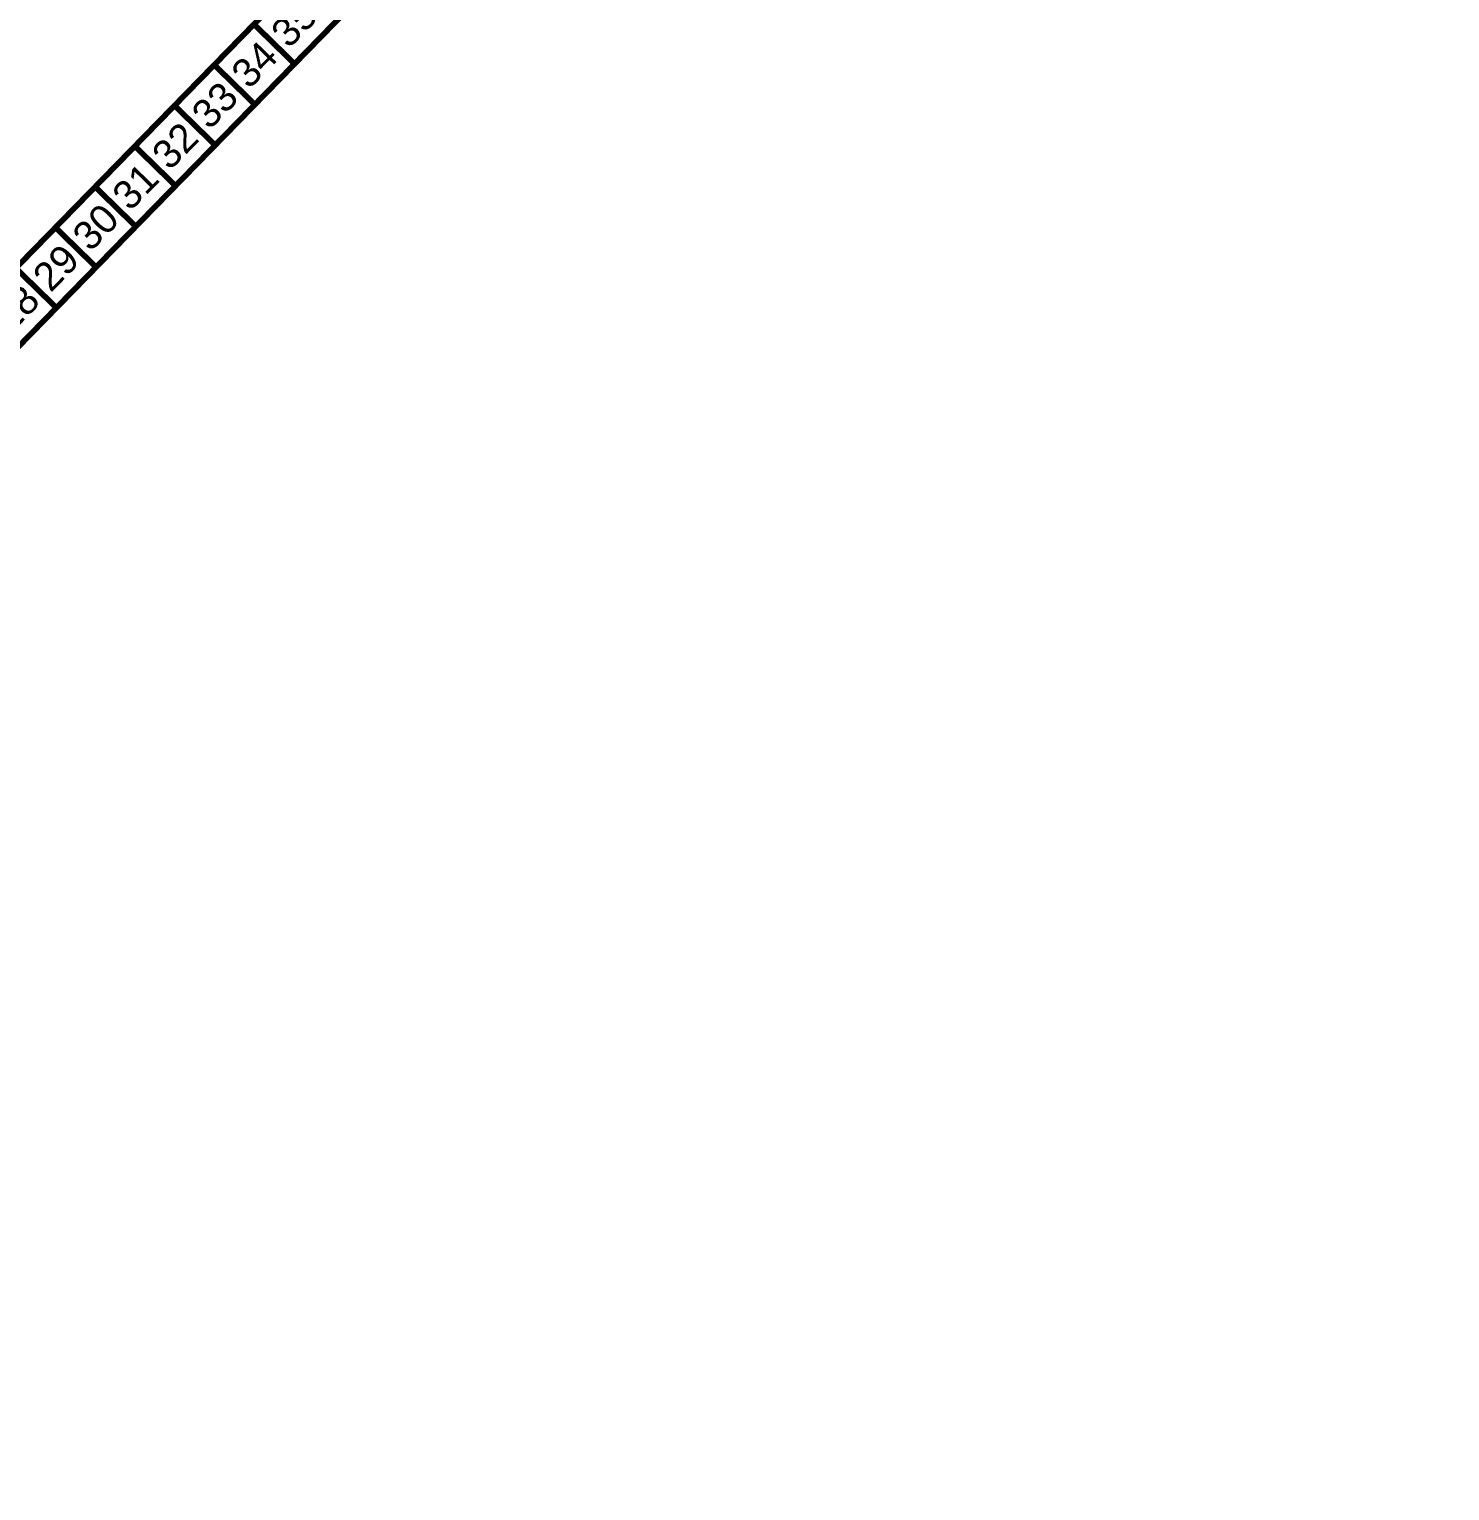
# Model space of a CAD drawing. Header units: feet. Extents: x -15 to 992, y 1644 to 2657.
# Drawn here: x 649.3 to 992.2, y 1643.6 to 1996.4 of the extents above; entities that cross this region are included whole.
import ezdxf
from ezdxf.enums import TextEntityAlignment as Align

# ---------------------------------------------------------------- set-up
doc = ezdxf.new("R2010")
doc.units = ezdxf.units.FT
doc.header["$LTSCALE"] = 30
doc.header["$MEASUREMENT"] = 0
doc.layers.add('BASE', color=7, linetype='Continuous')
doc.layers.add('x500106pst$0$HATCH-DWU', color=251, linetype='Continuous')
doc.styles.add("L200'", font='ARIAL.TTF', dxfattribs={"height": 0.001969})
doc.styles.get("Standard").update_dxf_attribs({"font": 'ARIAL.TTF'})

msp = doc.modelspace()

# ---------------------------------------------------------------- hatches: boundary and pattern name
at = {"layer": 'x500106pst$0$HATCH-DWU'}
h = msp.add_hatch(dxfattribs=at)
h.set_pattern_fill('ANSI31', color=5, scale=30, angle=30, style=0)
edge = h.paths.add_edge_path()
edge.add_line((255.8, 1930.7), (256.91, 1936.02))
edge.add_arc((380.73, 1910.12), 126.5, 149.126, 168.1882, ccw=False)
edge.add_line((272.16, 1975.03), (257.22, 2001.91))
edge.add_line((257.22, 2001.91), (258.5, 2003.22))
edge.add_line((258.5, 2003.22), (273.2, 1976.75))
edge.add_arc((380.73, 1910.12), 126.5, 135.7017, 148.2143, ccw=False)
edge.add_line((290.19, 1998.47), (342.1, 2051.67))
edge.add_line((342.1, 2051.67), (333.98, 2080.57))
edge.add_line((333.98, 2080.57), (335.39, 2082.01))
edge.add_line((335.39, 2082.01), (343.52, 2053.11))
edge.add_line((343.52, 2053.11), (445.47, 2157.59))
edge.add_line((445.47, 2157.59), (437.34, 2186.49))
edge.add_line((437.34, 2186.49), (438.75, 2187.94))
edge.add_line((438.75, 2187.94), (446.88, 2159.04))
edge.add_line((446.88, 2159.04), (455.62, 2167.99))
edge.add_line((455.62, 2167.99), (455.8, 2167.82))
edge.add_line((455.8, 2167.82), (548.91, 2263.24))
edge.add_line((548.91, 2263.24), (540.7, 2292.42))
edge.add_line((540.7, 2292.42), (542.12, 2293.86))
edge.add_line((542.12, 2293.86), (550.32, 2264.68))
edge.add_line((550.32, 2264.68), (625.73, 2341.97))
edge.add_line((625.73, 2341.97), (617.53, 2371.15))
edge.add_line((617.53, 2371.15), (618.94, 2372.59))
edge.add_line((618.94, 2372.59), (627.14, 2343.41))
edge.add_line((627.14, 2343.41), (635.98, 2352.47))
edge.add_line((635.98, 2352.47), (636.07, 2352.39))
edge.add_line((636.07, 2352.39), (677.21, 2394.54))
edge.add_arc((749.58, 2323.91), 101.12, 104.8013, 135.7017, ccw=False)
edge.add_line((723.75, 2421.68), (731.28, 2423.67))
edge.add_line((731.28, 2423.67), (731.85, 2421.5))
edge.add_line((731.85, 2421.5), (724.32, 2419.51))
edge.add_arc((749.58, 2323.91), 98.87, 104.8013, 135.7017)
edge.add_line((678.82, 2392.97), (637.68, 2350.82))
edge.add_line((637.68, 2350.82), (637.77, 2350.73))
edge.add_line((637.77, 2350.73), (636.19, 2349.11))
edge.add_line((636.19, 2349.11), (645.42, 2346.75))
edge.add_line((645.42, 2346.75), (644.01, 2345.31))
edge.add_line((644.01, 2345.31), (634.78, 2347.66))
edge.add_line((634.78, 2347.66), (559.37, 2270.38))
edge.add_line((559.37, 2270.38), (568.6, 2268.02))
edge.add_line((568.6, 2268.02), (567.19, 2266.58))
edge.add_line((567.19, 2266.58), (557.95, 2268.93))
edge.add_line((557.95, 2268.93), (457.59, 2166.07))
edge.add_line((457.59, 2166.07), (457.77, 2165.9))
edge.add_line((457.77, 2165.9), (456.28, 2164.38))
edge.add_line((456.28, 2164.38), (465.23, 2162.1))
edge.add_line((465.23, 2162.1), (463.82, 2160.65))
edge.add_line((463.82, 2160.65), (454.87, 2162.93))
edge.add_line((454.87, 2162.93), (352.92, 2058.45))
edge.add_line((352.92, 2058.45), (361.87, 2056.17))
edge.add_line((361.87, 2056.17), (360.46, 2054.73))
edge.add_line((360.46, 2054.73), (351.51, 2057.01))
edge.add_line((351.51, 2057.01), (292.34, 1996.37))
edge.add_arc((380.73, 1910.12), 123.5, 135.7017, 146.7224)
edge.add_line((277.48, 1977.88), (285.16, 1977.56))
edge.add_line((285.16, 1977.56), (283.52, 1975.88))
edge.add_line((283.52, 1975.88), (276.38, 1976.18))
edge.add_arc((380.73, 1910.12), 123.5, 147.6638, 168.1882)
edge.add_line((259.85, 1935.4), (258.73, 1930.08))
edge.add_line((258.73, 1930.08), (255.8, 1930.7))

# ---------------------------------------------------------------- linework, layer by layer
at = {"layer": 'BASE', "const_width": 1.37}
for points in [[(378.02, 1644.54), (991.26, 2272.6), (598.72, 2655.88), (-14.53, 2027.81)], [(377.77, 1663.91), (971.91, 2272.38), (598.96, 2636.5), (4.95, 2028.16)]]:
    msp.add_lwpolyline(points, close=True, dxfattribs=at)
for points in [[(713.38, 1988.01), (703.57, 1997.59)], [(703.8, 1978.2), (693.99, 1987.78)], [(694.22, 1968.38), (684.4, 1977.96)], [(684.64, 1958.57), (674.82, 1968.15)], [(675.05, 1948.75), (665.24, 1958.34)], [(665.47, 1938.94), (655.66, 1948.52)], [(655.89, 1929.13), (646.08, 1938.71)]]:
    msp.add_lwpolyline(points, dxfattribs=at)

# ---------------------------------------------------------------- texts
at = {"layer": 'BASE', "color": 7, "style": "L200'"}
msp.add_text('Location of concrete washout will be determined in the field and will be reflected on this Site Map. Locate utilities and verify location of silt fence prior to installation.', height=4.44983, rotation=45.6842, dxfattribs=at).set_placement((357.6, 1702.88))
at = {"layer": 'BASE'}
for s, p in [('35', (713.27, 1997.71)), ('34', (703.68, 1987.89)), ('33', (694.1, 1978.08)), ('32', (684.52, 1968.27)), ('31', (674.94, 1958.45)), ('30', (665.36, 1948.64)), ('29', (655.77, 1938.83)), ('28', (646.19, 1929.01))]:
    msp.add_text(s, height=6.858, rotation=45.6842, dxfattribs=at).set_placement(p, align=Align.MIDDLE_CENTER)

doc.saveas('drawing.dxf')
